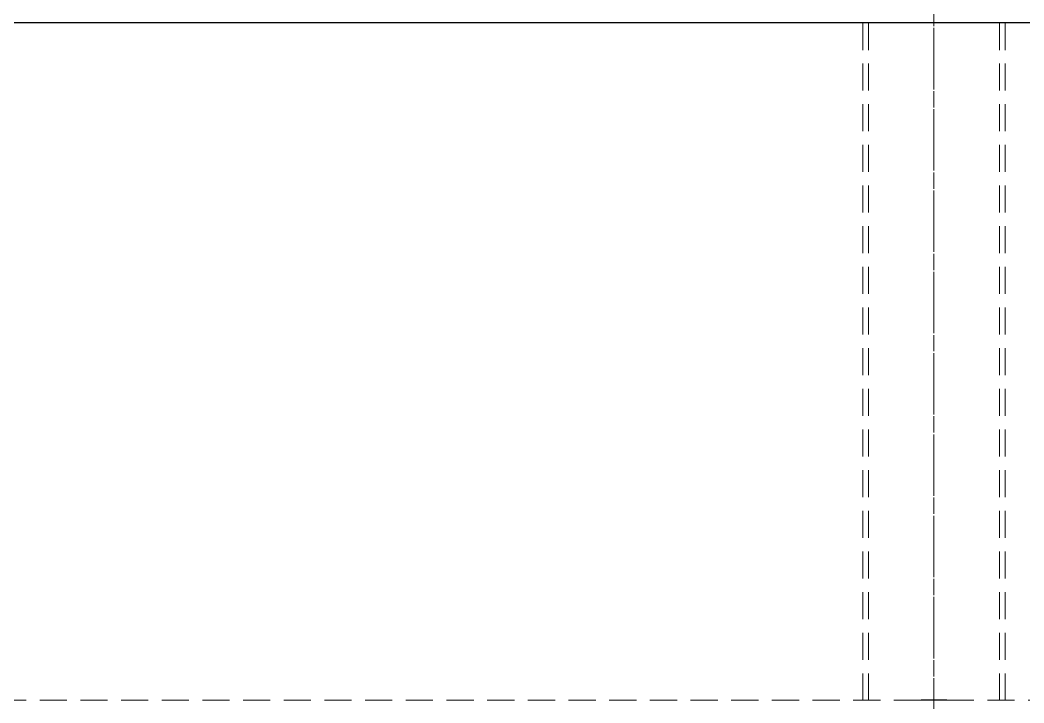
# Model space of a CAD drawing. Header units: millimetres. Extents: x 0 to 51411, y 0 to 16902.
# Drawn here: x 4108.5 to 4461.1, y 15561.9 to 15801.9 of the extents above; entities that cross this region are included whole.
import ezdxf

# ---------------------------------------------------------------- set-up
doc = ezdxf.new("R2010")
doc.units = ezdxf.units.MM
doc.linetypes.add('CENTER2', pattern=[28.575, 19.05, -3.175, 3.175, -3.175])
doc.linetypes.add('HIDDEN2', pattern=[4.7625, 3.175, -1.5875])
for name, color, linetype, lineweight in [('01_外形線', 7, 'Continuous', 25), ('03_かくれ線', 6, 'HIDDEN2', 13), ('04_中心線', 1, 'CENTER2', 9)]:
    doc.layers.add(name, color=color, linetype=linetype, lineweight=lineweight)

msp = doc.modelspace()

# ---------------------------------------------------------------- linework, layer by layer
at = {"layer": '01_外形線', "transparency": 33554534}
msp.add_line((5429.467, 15800.91), (3429.467, 15800.91), dxfattribs=at)
at = {"layer": '01_外形線'}
msp.add_line((4433.967, 15562.91), (4424.967, 15562.91), dxfattribs=at)
msp.add_line((4433.967, 15562.91), (4424.967, 15562.91), dxfattribs=at)
at = {"layer": '03_かくれ線', "ltscale": 3}
for p, q in [((5425.467, 15800.91), (3433.467, 15800.91)), ((4404.467, 15800.91), (4454.467, 15800.91)), ((4404.467, 15800.91), (4404.467, 15562.91)), ((4406.467, 15800.91), (4406.467, 15562.91)), ((4452.467, 15800.91), (4452.467, 15562.91)), ((4454.467, 15800.91), (4454.467, 15562.91)), ((4424.967, 15562.91), (3434.967, 15562.91)), ((4424.967, 15562.91), (4404.467, 15562.91)), ((4433.967, 15562.91), (5423.967, 15562.91)), ((4433.967, 15562.91), (4454.467, 15562.91))]:
    msp.add_line(p, q, dxfattribs=at)
at = {"layer": '04_中心線'}
for p, q in [((4429.467, 15942.044), (4429.467, 13163.752)), ((4429.467, 15910.91), (4429.467, 15452.91))]:
    msp.add_line(p, q, dxfattribs=at)

doc.saveas('drawing.dxf')
